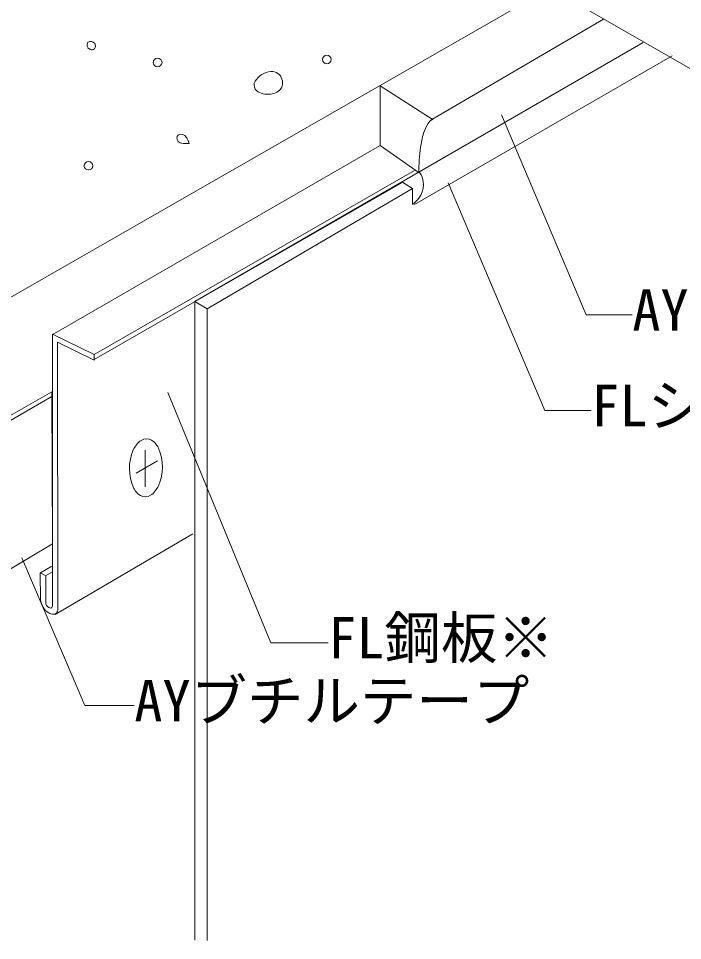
# Model space of a CAD drawing. Units: millimetres, scale not verified. Extents: x -1350 to 1350, y -943 to 920.
# Drawn here: x -453 to 88, y -495 to 256 of the extents above; entities that cross this region are included whole.
import ezdxf
from ezdxf.enums import TextEntityAlignment as Align

# ---------------------------------------------------------------- set-up
doc = ezdxf.new("R2010")
doc.units = ezdxf.units.MM
doc.header["$LTSCALE"] = 10
doc.layers.add('D-0', color=7, linetype='Continuous', lineweight=18)
doc.layers.add('E-0', color=7, linetype='Continuous', lineweight=18)
doc.styles.add('ＭＳ ゴシック', font='')
doc.styles.get('ＭＳ ゴシック').set_extended_font_data('MS Gothic')

msp = doc.modelspace()

# ---------------------------------------------------------------- linework, layer by layer
at = {"layer": 'D-0'}
for p, q in [((23.96, 255.09), (-114.04, 174.49)), ((-309.04, 25.09), (56.16, 236.09)), ((-130.24, 104.29), (79.96, 225.29)), ((-114.84, 173.09), (-158.24, 200.69)), ((-425.44, -2.11), (-158.24, 152.09)), ((-391.24, -17.91), (-130.24, 131.89)), ((-391.24, -22.11), (-139.75, 122.23)), ((-139.84, 122.29), (-131.64, 117.29)), ((-299.04, 19.09), (-131.64, 117.29)), ((-131.64, 104.09), (-131.64, 117.29)), ((9.76, 14.29), (47.36, 14.29)), ((-349.64, -95.91), (-349.64, -125.91)), ((-356.84, -114.71), (-339.44, -104.71)), ((-425.24, -222.91), (-425.24, -124.91)), ((-423.04, -229.71), (-310.84, -164.11)), ((-434.84, -195.91), (-425.64, -190.51)), ((-430.77, -198.25), (-425.24, -195.11))]:
    msp.add_line(p, q, dxfattribs=at)
for points in [[(-19.44, 280.89), (-514.24, -2.71), (-514.24, 541.49)], [(302.16, 95.29), (239.96, 131.09), (239.96, 201.89), (178.36, 237.49), (162.96, 175.49), (-18.84, 280.09), (-18.84, 535.09)], [(-126.44, 129.89), (-158.04, 152.09), (-158.24, 200.69)], [(-309.04, -495.11), (-309.04, 25.09), (-299.04, 19.09), (-299.04, -495.31)], [(-425.24, -124.91), (-425.24, -1.51), (-391.24, -17.91), (-391.24, -22.51), (-421.04, -7.91), (-420.84, -225.51)], [(-434.84, -217.51), (-435.04, -195.91), (-430.64, -198.31), (-430.64, -219.91)]]:
    msp.add_lwpolyline(points, dxfattribs=at)
for points in [[(-471.44, -74.51), (-467.84, -76.71), (-425.64, -52.31), (-425.64, -48.31)], [(-425.24, -172.31), (-425.64, -52.31), (-467.84, -76.71), (-467.04, -197.31)]]:
    msp.add_lwpolyline(points, close=True, dxfattribs=at)
for centre, radius, start, end in [((-392.37, 234.06), 4.47, 150.10657, 191.79828), ((-393.72, 233.62), 3.06, 188.85892, 214.42995), ((-393.99, 232.61), 4.3, 40.09254, 121.45272), ((-393.94, 233.39), 3.81, 336.79489, 31.70202), ((-392.19, 235.41), 5.37, 221.06429, 255.00242), ((-392.93, 232.8), 2.65, 255.82299, 339.90447), ((-201.44, 222.29), 3.6, 93.17222, 180.10093), ((-201.77, 222.16), 3.73, 1.95125, 88.04875), ((-339.31, 219.56), 3.73, 91.95125, 178.04875), ((-339.45, 219.89), 3.6, 183.17232, 270.10083), ((-339.57, 219.56), 3.73, 1.95125, 88.04875), ((-339.55, 220.01), 3.72, 271.68287, 355.04398), ((-201.32, 222.4), 3.72, 181.68287, 265.04398), ((-201.77, 222.41), 3.73, 271.95125, 358.04875), ((-245.35, 195.12), 17.42, 96.10421, 147.48846), ((-246.53, 203.5), 8.97, 55.42446, 94.26741), ((-247.41, 203.07), 9.83, 345.70352, 52.63714), ((-254.89, 201.41), 6, 149.13665, 213.37749), ((-252.63, 203.41), 9, 216.13579, 244.25306), ((-250.15, 208.97), 15.09, 244.91599, 268.87536), ((-248.71, 207.44), 13.5, 275.38873, 298.53671), ((-246.38, 203.58), 8.99, 297.27246, 340.96778), ((-249.76, 214.5), 20.62, 268.11571, 276.46551), ((-107.88, 162.89), 13.27, 125.5653, 148.69944), ((-112.24, 169.04), 5.74, 108.35775, 125.94162), ((-94.26, 153.65), 29.72, 147.11301, 163.10439), ((-319.66, 158.12), 4.05, 145.01178, 264.60704), ((-321.5, 158.8), 2.21, 109.53036, 131.94061), ((-320.25, 156.42), 4.89, 31.61673, 114.0994), ((-327.72, 150.76), 14.25, 24.22573, 35.26404), ((-63.26, 143.03), 62.48, 162.05219, 172.89019), ((-315.08, 210.21), 56.34, 264.95233, 271.46785), ((-342.21, 144.12), 30.19, 18.87792, 24.43406), ((2.95, 133.05), 129.43, 172.13161, 181.39931), ((-395.71, 135.56), 3.73, 91.95123, 178.04873), ((-395.85, 135.89), 3.6, 183.17232, 270.10083), ((-395.97, 135.56), 3.73, 1.95127, 88.04877), ((-395.95, 136.01), 3.72, 271.68287, 355.04398), ((-139.97, 120.13), 17.2, 320.73512, 38.1913), ((-152.77, 129.46), 33.02, 309.78374, 322.25022), ((-346.07, -99.35), 13.22, 120.41985, 143.84026), ((-348.43, -95.17), 8.41, 61.5117, 120.96112), ((-351.13, -99.08), 13.14, 34.06932, 59.31664), ((-324.79, -110.93), 37.66, 156.17655, 204.41911), ((-339.26, -104.89), 21.99, 142.66097, 155.33058), ((-356.81, -103.29), 20.21, 26.22902, 34.92944), ((-373.7, -109.45), 38.13, 336.07783, 23.32222), ((-340.94, -117.34), 20.33, 206.78214, 214.72657), ((-359.2, -115.6), 22.39, 322.98862, 335.40849), ((-346.65, -121.48), 13.27, 214.08421, 239.02741), ((-349.53, -125.65), 8.21, 241.22475, 301.28415), ((-352, -121.35), 13.18, 300.73444, 324.10177), ((-420.62, -216.33), 14.27, 184.77255, 238.67465), ((-425.7, -219.76), 4.94, 181.77254, 241.74642), ((-426.5, -221.9), 2.7, 235.1807, 267.46589), ((-426.66, -223.15), 1.44, 271.66874, 9.52993), ((-424.34, -222.46), 7.1, 238.55975, 268.52022), ((-424.32, -226.08), 3.48, 266.73936, 312.79497), ((-425.26, -225.69), 4.42, 318.22979, 2.27654)]:
    msp.add_arc(centre, radius, start, end, dxfattribs=at)
at = {"layer": 'E-0'}
for p, q in [((-59.24, 177.09), (9.76, 14.29)), ((-102.64, 121.89), (-23.84, -63.51)), ((9.76, 14.29), (47.36, 14.29)), ((9.76, 14.29), (47.36, 14.29)), ((-331.24, -48.91), (-247.24, -252.71)), ((-23.84, -63.51), (13.96, -63.51)), ((-23.84, -63.51), (13.96, -63.51)), ((-247.24, -252.71), (-200.44, -252.71))]:
    msp.add_line(p, q, dxfattribs=at)
msp.add_lwpolyline([(-450.04, -183.51), (-398.64, -303.91), (-358.44, -303.91)], dxfattribs=at)

# ---------------------------------------------------------------- texts
at = {"layer": 'E-0', "style": 'ＭＳ ゴシック'}
for s, p in [('AYシールMS-1', (47.36, -8.71)), ('FLシール', (13.96, -86.51)), ('FL鋼板※', (-200.44, -275.71)), ('AYブチルテープ', (-358.44, -326.91))]:
    msp.add_text(s, height=33.72, dxfattribs=at).set_placement(p, align=Align.BOTTOM_LEFT)

doc.saveas('drawing.dxf')
